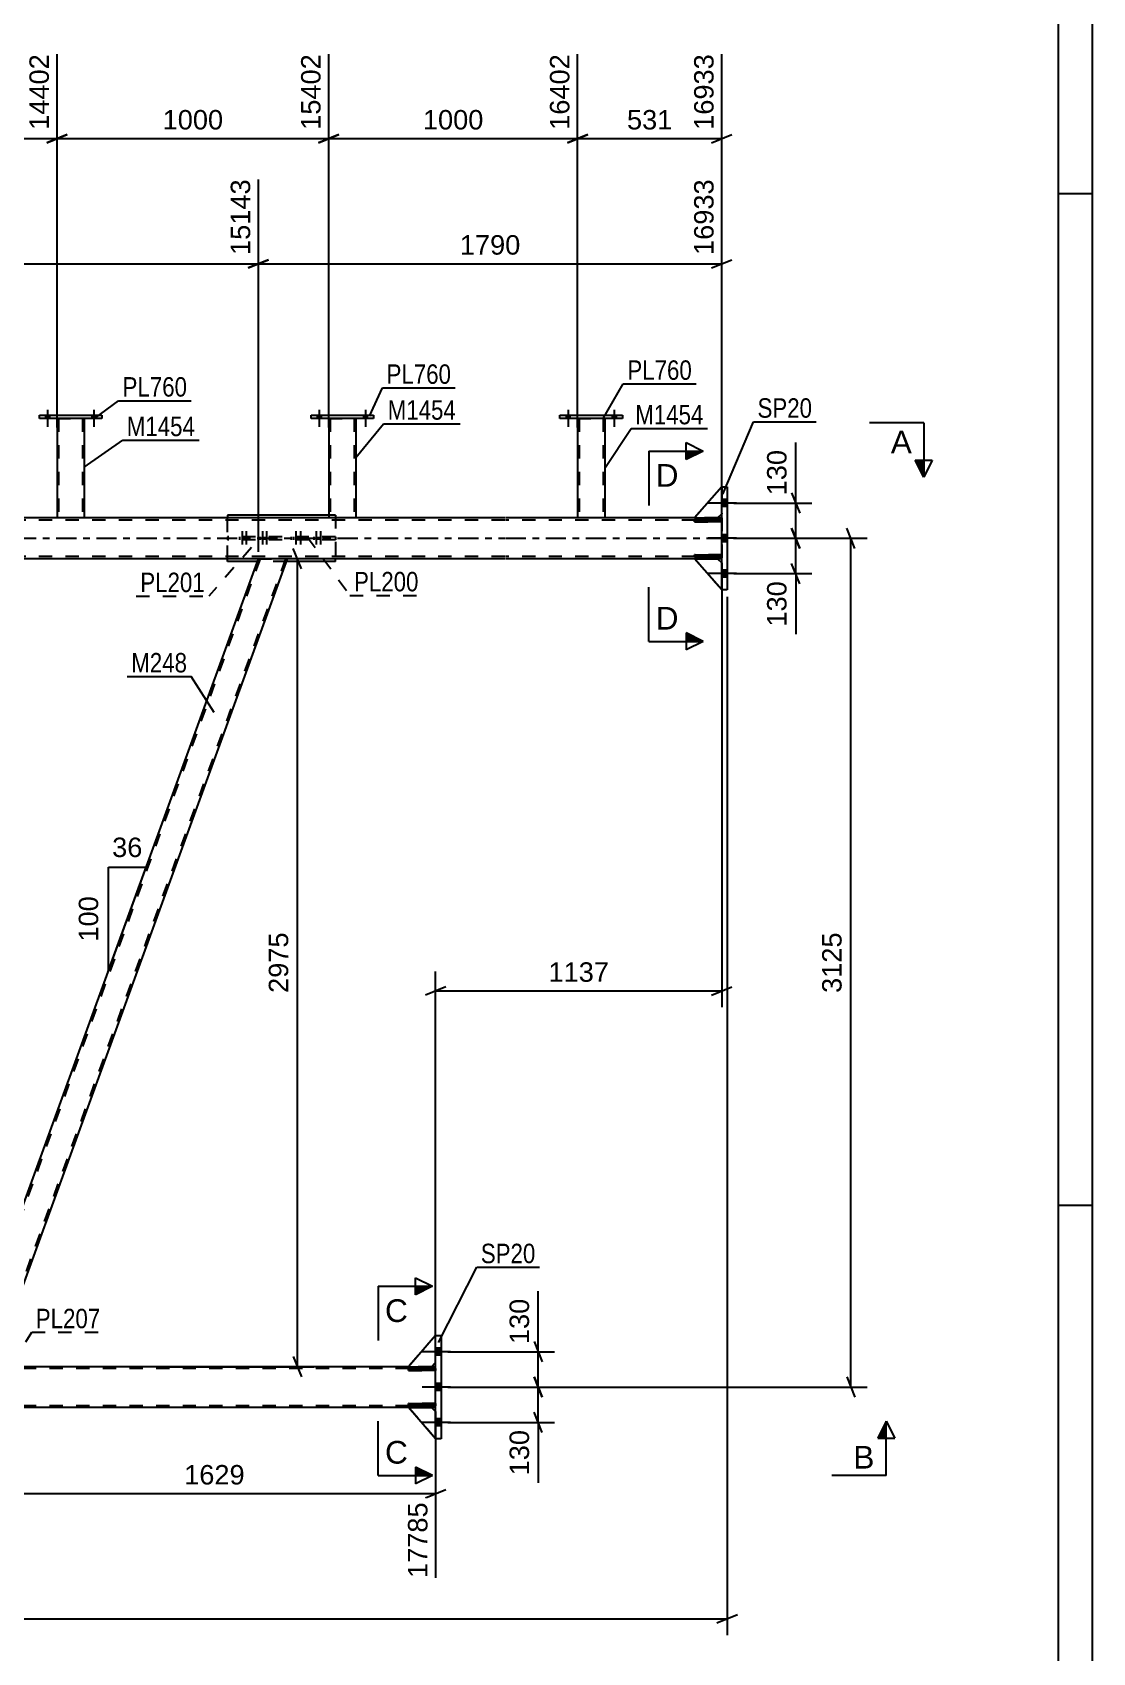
# Model space of a CAD drawing. Header units: millimetres. Extents: x -132 to 709, y -396 to 198.
# Drawn here: x 553.1 to 709.2, y -164.1 to 74.5 of the extents above; entities that cross this region are included whole.
import ezdxf

# ---------------------------------------------------------------- set-up
doc = ezdxf.new("R2010")
doc.units = ezdxf.units.MM
doc.linetypes.add('DXK_LINE_DOT2', pattern=[3.9198, 1.9599, -1.9599])
doc.linetypes.add('DXK_LINE_DOT3', pattern=[5.9187, 2.979, -0.9799, 0.9799, -0.9799])
doc.styles.add('Arial', font='arial.ttf', dxfattribs={"height": 0.2})
doc.styles.add('Arial Narrow', font='ARIALN.TTF', dxfattribs={"height": 0.2})

# ---------------------------------------------------------------- blocks, each defined once
blk = doc.blocks.new('Unknown-203774460-1113')
at = {"color": 5, "linetype": 'Continuous'}
for p, q in [((709.17, -396.26), (709.17, 197.74)), ((704.17, -391.26), (704.17, 192.74)), ((709.17, 50.74), (704.17, 50.74)), ((709.17, -98.26), (704.17, -98.26))]:
    blk.add_line(p, q, dxfattribs=at)
blk = doc.blocks.new('Part-203774460-4685 - 4555')
at = {"color": 7, "linetype": 'DXK_LINE_DOT2'}
for p, q in [((612.43, -122.24), (-67.33, -122.24)), ((612.43, -122), (-53.98, -122)), ((611.83, -122), (608.43, -122)), ((612.43, -128), (612.43, -122)), ((612.43, -127.76), (-67.33, -127.76)), ((611.83, -128), (608.43, -128))]:
    blk.add_line(p, q, dxfattribs=at)
at = {"color": 2, "linetype": 'Continuous'}
for p, q in [((608.43, -122), (-47.6, -122)), ((612.43, -122), (611.83, -122)), ((608.43, -128), (-67.33, -128)), ((612.43, -128), (611.83, -128))]:
    blk.add_line(p, q, dxfattribs=at)
blk = doc.blocks.new('Bolt-203774460-5081 - 4555')
at = {"linetype": 'Continuous'}
for points in [[(631.65, 17.64), (632.21, 17.64), (632.21, 18.12), (631.65, 18.12)], [(631.65, 17.64), (632.21, 17.64), (632.21, 18.12), (631.65, 18.12)], [(638.45, 17.64), (639.01, 17.64), (639.01, 18.12), (638.45, 18.12)], [(638.45, 17.64), (639.01, 17.64), (639.01, 18.12), (638.45, 18.12)]]:
    blk.add_hatch(color=1, dxfattribs=at).paths.add_polyline_path(points)
at = {"color": 1, "linetype": 'Continuous'}
for p, q in [((631.65, 18.12), (631.65, 17.64)), ((631.65, 18.12), (631.65, 17.64)), ((631.93, 18.92), (631.93, 16.4)), ((631.93, 18.92), (631.93, 16.4)), ((632.21, 18.12), (632.21, 17.64)), ((632.21, 18.12), (632.21, 17.64)), ((638.45, 18.12), (638.45, 17.64)), ((638.45, 18.12), (638.45, 17.64)), ((638.73, 18.92), (638.73, 16.4)), ((638.73, 18.92), (638.73, 16.4)), ((639.01, 18.12), (639.01, 17.64)), ((639.01, 18.12), (639.01, 17.64))]:
    blk.add_line(p, q, dxfattribs=at)
blk = doc.blocks.new('Part-203774460-4690 - 4555')
at = {"color": 7, "linetype": 'DXK_LINE_DOT2'}
for p, q in [((622.63, 2.68), (-19.38, 2.68)), ((654.56, 2.68), (622.73, 2.68)), ((653.96, 3), (650.56, 3)), ((654.56, 3), (654.56, -3)), ((622.63, -2.68), (-19.38, -2.68)), ((622.63, -3), (-10.67, -3)), ((654.56, -2.68), (622.73, -2.68)), ((653.96, -3), (622.73, -3))]:
    blk.add_line(p, q, dxfattribs=at)
at = {"color": 2, "linetype": 'Continuous'}
for p, q in [((622.63, 3), (-15.38, 3)), ((650.56, 3), (622.73, 3)), ((654.56, 3), (653.96, 3)), ((622.63, -3), (-4.28, -3)), ((650.56, -3), (622.73, -3)), ((654.56, -3), (653.96, -3))]:
    blk.add_line(p, q, dxfattribs=at)
at = {"color": 7, "linetype": 'DXK_LINE_DOT3'}
for p, q in [((-29.38, 0), (622.63, 0)), ((622.73, 0), (664.56, 0))]:
    blk.add_line(p, q, dxfattribs=at)
blk = doc.blocks.new('Part-203774460-4711 - 4555')
at = {"color": 7, "linetype": 'DXK_LINE_DOT2'}
for p, q in [((654.56, 2.76), (650.56, 2.76)), ((650.56, 2.76), (650.56, 2.44)), ((650.56, 2.44), (654.56, 2.44)), ((653.96, 2.44), (653.96, 2.76)), ((654.56, 2.44), (654.56, 2.76))]:
    blk.add_line(p, q, dxfattribs=at)
blk = doc.blocks.new('Bolt-203774460-4669 - 4555')
at = {"linetype": 'Continuous'}
for points in [[(655.36, 4.68), (655.36, 5.72), (654.56, 5.72), (654.56, 4.68)], [(655.36, 4.68), (655.36, 5.72), (654.56, 5.72), (654.56, 4.68)], [(655.36, 4.68), (655.36, 5.72), (654.56, 5.72), (654.56, 4.68)], [(655.36, -0.52), (655.36, 0.52), (654.56, 0.52), (654.56, -0.52)], [(655.36, -0.52), (655.36, 0.52), (654.56, 0.52), (654.56, -0.52)], [(655.36, -5.72), (655.36, -4.68), (654.56, -4.68), (654.56, -5.72)], [(655.36, -5.72), (655.36, -4.68), (654.56, -4.68), (654.56, -5.72)], [(655.36, -5.72), (655.36, -4.68), (654.56, -4.68), (654.56, -5.72)]]:
    blk.add_hatch(color=1, dxfattribs=at).paths.add_polyline_path(points)
at = {"color": 1, "linetype": 'Continuous'}
for p, q in [((656.76, 5.2), (652.56, 5.2)), ((656.76, 5.2), (652.56, 5.2)), ((656.76, 5.2), (652.56, 5.2)), ((655.36, 5.72), (654.56, 5.72)), ((655.36, 5.72), (654.56, 5.72)), ((655.36, 5.72), (654.56, 5.72)), ((655.36, 4.68), (654.56, 4.68)), ((655.36, 4.68), (654.56, 4.68)), ((655.36, 4.68), (654.56, 4.68)), ((656.76, 0), (652.56, 0)), ((656.76, 0), (652.56, 0)), ((655.36, 0.52), (654.56, 0.52)), ((655.36, 0.52), (654.56, 0.52)), ((655.36, -0.52), (654.56, -0.52)), ((655.36, -0.52), (654.56, -0.52)), ((655.36, -4.68), (654.56, -4.68)), ((655.36, -4.68), (654.56, -4.68)), ((655.36, -4.68), (654.56, -4.68)), ((656.76, -5.2), (652.56, -5.2)), ((656.76, -5.2), (652.56, -5.2)), ((656.76, -5.2), (652.56, -5.2)), ((655.36, -5.72), (654.56, -5.72)), ((655.36, -5.72), (654.56, -5.72)), ((655.36, -5.72), (654.56, -5.72))]:
    blk.add_line(p, q, dxfattribs=at)
blk = doc.blocks.new('Part-203774460-4593 - 4555')
at = {"color": 2, "linetype": 'Continuous'}
for p, q in [((581.77, 3.4), (581.77, 3)), ((596.69, 3.4), (581.77, 3.4)), ((581.77, -3.4), (581.77, -3)), ((586.19, -3.4), (581.77, -3.4)), ((597.69, -3.4), (590.45, -3.4)), ((597.69, -3.4), (597.69, -3))]:
    blk.add_line(p, q, dxfattribs=at)
at = {"color": 7, "linetype": 'DXK_LINE_DOT2'}
for p, q in [((581.77, -3), (581.77, 3)), ((597.69, 3.4), (596.69, 3.4)), ((597.69, 3.4), (597.69, -3)), ((590.45, -3.4), (586.19, -3.4))]:
    blk.add_line(p, q, dxfattribs=at)
blk = doc.blocks.new('Part-203774460-4715 - 4555')
at = {"color": 2, "linetype": 'Continuous'}
for p, q in [((650.56, -3), (653.96, -3)), ((654.56, -7.6), (650.56, -3)), ((653.96, -3), (654.56, -3.6))]:
    blk.add_line(p, q, dxfattribs=at)
at = {"color": 7, "linetype": 'DXK_LINE_DOT2'}
blk.add_line((654.56, -7.6), (654.56, -3.6), dxfattribs=at)
blk = doc.blocks.new('Bolt-203774460-4698 - 4555')
at = {"linetype": 'Continuous'}
for points in [[(613.23, -120.32), (613.23, -119.28), (612.43, -119.28), (612.43, -120.32)], [(613.23, -120.32), (613.23, -119.28), (612.43, -119.28), (612.43, -120.32)], [(613.23, -120.32), (613.23, -119.28), (612.43, -119.28), (612.43, -120.32)], [(613.23, -125.52), (613.23, -124.48), (612.43, -124.48), (612.43, -125.52)], [(613.23, -125.52), (613.23, -124.48), (612.43, -124.48), (612.43, -125.52)], [(613.23, -130.72), (613.23, -129.68), (612.43, -129.68), (612.43, -130.72)], [(613.23, -130.72), (613.23, -129.68), (612.43, -129.68), (612.43, -130.72)], [(613.23, -130.72), (613.23, -129.68), (612.43, -129.68), (612.43, -130.72)]]:
    blk.add_hatch(color=1, dxfattribs=at).paths.add_polyline_path(points)
at = {"color": 1, "linetype": 'Continuous'}
for p, q in [((613.23, -119.28), (612.43, -119.28)), ((613.23, -119.28), (612.43, -119.28)), ((613.23, -119.28), (612.43, -119.28)), ((614.63, -119.8), (610.43, -119.8)), ((614.63, -119.8), (610.43, -119.8)), ((614.63, -119.8), (610.43, -119.8)), ((613.23, -120.32), (612.43, -120.32)), ((613.23, -120.32), (612.43, -120.32)), ((613.23, -120.32), (612.43, -120.32)), ((614.63, -125), (610.43, -125)), ((614.63, -125), (610.43, -125)), ((613.23, -124.48), (612.43, -124.48)), ((613.23, -124.48), (612.43, -124.48)), ((613.23, -125.52), (612.43, -125.52)), ((613.23, -125.52), (612.43, -125.52)), ((614.63, -130.2), (610.43, -130.2)), ((614.63, -130.2), (610.43, -130.2)), ((614.63, -130.2), (610.43, -130.2)), ((613.23, -129.68), (612.43, -129.68)), ((613.23, -129.68), (612.43, -129.68)), ((613.23, -129.68), (612.43, -129.68)), ((613.23, -130.72), (612.43, -130.72)), ((613.23, -130.72), (612.43, -130.72)), ((613.23, -130.72), (612.43, -130.72))]:
    blk.add_line(p, q, dxfattribs=at)
blk = doc.blocks.new('Part-203774460-4712 - 4555')
at = {"color": 7, "linetype": 'DXK_LINE_DOT2'}
for p, q in [((654.56, -2.44), (650.56, -2.44)), ((650.56, -2.44), (650.56, -2.76)), ((650.56, -2.76), (654.56, -2.76)), ((653.96, -2.76), (653.96, -2.44)), ((654.56, -2.76), (654.56, -2.44))]:
    blk.add_line(p, q, dxfattribs=at)
blk = doc.blocks.new('Part-203774460-4709 - 4555')
at = {"color": 2, "linetype": 'Continuous'}
for p, q in [((650.56, 2.76), (654.56, 2.76)), ((650.56, 2.44), (650.56, 2.76)), ((654.56, 2.44), (650.56, 2.44)), ((654.56, 2.76), (654.56, 2.44))]:
    blk.add_line(p, q, dxfattribs=at)
at = {"color": 7, "linetype": 'DXK_LINE_DOT2'}
blk.add_line((653.96, 2.44), (653.96, 2.76), dxfattribs=at)
blk = doc.blocks.new('Part-203774460-4710 - 4555')
at = {"color": 2, "linetype": 'Continuous'}
for p, q in [((650.56, -2.44), (654.56, -2.44)), ((650.56, -2.76), (650.56, -2.44)), ((654.56, -2.76), (650.56, -2.76)), ((654.56, -2.44), (654.56, -2.76))]:
    blk.add_line(p, q, dxfattribs=at)
at = {"color": 7, "linetype": 'DXK_LINE_DOT2'}
blk.add_line((653.96, -2.76), (653.96, -2.44), dxfattribs=at)
blk = doc.blocks.new('Part-203774460-4713 - 4555')
at = {"color": 2, "linetype": 'Continuous'}
for p, q in [((654.56, 7.6), (650.56, 3)), ((650.56, 3), (653.96, 3)), ((653.96, 3), (654.56, 3.6))]:
    blk.add_line(p, q, dxfattribs=at)
at = {"color": 7, "linetype": 'DXK_LINE_DOT2'}
blk.add_line((654.56, 7.6), (654.56, 3.6), dxfattribs=at)
blk = doc.blocks.new('Part-203774460-4714 - 4555')
at = {"color": 7, "linetype": 'DXK_LINE_DOT2'}
for p, q in [((654.56, 7.6), (650.56, 3)), ((654.56, 3.6), (654.56, 7.6)), ((650.56, 3), (653.96, 3)), ((653.96, 3), (654.56, 3.6))]:
    blk.add_line(p, q, dxfattribs=at)
blk = doc.blocks.new('Part-203774460-4716 - 4555')
at = {"color": 7, "linetype": 'DXK_LINE_DOT2'}
for p, q in [((650.56, -3), (653.96, -3)), ((654.56, -7.6), (650.56, -3)), ((653.96, -3), (654.56, -3.6)), ((654.56, -3.6), (654.56, -7.6))]:
    blk.add_line(p, q, dxfattribs=at)
blk = doc.blocks.new('Part-203774460-5117 - 4555')
at = {"color": 2, "linetype": 'Continuous'}
for p, q in [((556.69, 17.64), (556.69, 3)), ((560.69, 17.64), (560.69, 3))]:
    blk.add_line(p, q, dxfattribs=at)
at = {"color": 7, "linetype": 'DXK_LINE_DOT2'}
for p, q in [((556.69, 17.64), (560.69, 17.64)), ((556.93, 17.64), (556.93, 3)), ((560.45, 17.64), (560.45, 3)), ((560.69, 3), (556.69, 3))]:
    blk.add_line(p, q, dxfattribs=at)
blk = doc.blocks.new('Part-203774460-4792 - 4555')
at = {"color": 7, "linetype": 'DXK_LINE_DOT2'}
for p, q in [((597.69, 0.24), (581.77, 0.24)), ((581.77, 0.24), (581.77, -0.24)), ((588.18, 0.24), (588.18, -0.24)), ((591.23, -0.24), (591.23, 0.24)), ((597.69, 0.24), (597.69, -0.24)), ((597.69, -0.24), (581.77, -0.24))]:
    blk.add_line(p, q, dxfattribs=at)
blk = doc.blocks.new('Part-203774460-4862 - 4555')
at = {"color": 2, "linetype": 'Continuous'}
for p, q in [((612.43, -132.6), (612.43, -117.4)), ((612.43, -117.4), (613.23, -117.4)), ((613.23, -117.4), (613.23, -132.6)), ((613.23, -132.6), (612.43, -132.6))]:
    blk.add_line(p, q, dxfattribs=at)
blk = doc.blocks.new('Part-203774460-4863 - 4555')
at = {"color": 7, "linetype": 'DXK_LINE_DOT2'}
for p, q in [((608.43, -128), (611.83, -128)), ((612.43, -132.6), (608.43, -128)), ((611.83, -128), (612.43, -128.6)), ((612.43, -128.6), (612.43, -132.6))]:
    blk.add_line(p, q, dxfattribs=at)
blk = doc.blocks.new('Part-203774460-4865 - 4555')
at = {"color": 7, "linetype": 'DXK_LINE_DOT2'}
for p, q in [((612.43, -117.4), (608.43, -122)), ((612.43, -121.4), (612.43, -117.4)), ((611.83, -122), (612.43, -121.4)), ((608.43, -122), (611.83, -122))]:
    blk.add_line(p, q, dxfattribs=at)
blk = doc.blocks.new('Part-203774460-4866 - 4555')
at = {"color": 2, "linetype": 'Continuous'}
for p, q in [((608.43, -127.44), (612.43, -127.44)), ((608.43, -127.76), (608.43, -127.44)), ((612.43, -127.76), (608.43, -127.76)), ((612.43, -127.44), (612.43, -127.76))]:
    blk.add_line(p, q, dxfattribs=at)
at = {"color": 7, "linetype": 'DXK_LINE_DOT2'}
blk.add_line((611.83, -127.76), (611.83, -127.44), dxfattribs=at)
blk = doc.blocks.new('Part-203774460-4867 - 4555')
at = {"color": 2, "linetype": 'Continuous'}
for p, q in [((608.43, -122.24), (612.43, -122.24)), ((608.43, -122.56), (608.43, -122.24)), ((612.43, -122.56), (608.43, -122.56)), ((612.43, -122.24), (612.43, -122.56))]:
    blk.add_line(p, q, dxfattribs=at)
at = {"color": 7, "linetype": 'DXK_LINE_DOT2'}
blk.add_line((611.83, -122.56), (611.83, -122.24), dxfattribs=at)
blk = doc.blocks.new('Part-203774460-4875 - 4555')
at = {"color": 2, "linetype": 'Continuous'}
for p, q in [((608.43, -128), (611.83, -128)), ((612.43, -132.6), (608.43, -128)), ((611.83, -128), (612.43, -128.6))]:
    blk.add_line(p, q, dxfattribs=at)
at = {"color": 7, "linetype": 'DXK_LINE_DOT2'}
blk.add_line((612.43, -132.6), (612.43, -128.6), dxfattribs=at)
blk = doc.blocks.new('Part-203774460-4877 - 4555')
at = {"color": 2, "linetype": 'Continuous'}
for p, q in [((612.43, -117.4), (608.43, -122)), ((611.83, -122), (612.43, -121.4)), ((608.43, -122), (611.83, -122))]:
    blk.add_line(p, q, dxfattribs=at)
at = {"color": 7, "linetype": 'DXK_LINE_DOT2'}
blk.add_line((612.43, -121.4), (612.43, -117.4), dxfattribs=at)
blk = doc.blocks.new('Part-203774460-4878 - 4555')
at = {"color": 7, "linetype": 'DXK_LINE_DOT2'}
for p, q in [((612.43, -127.44), (608.43, -127.44)), ((608.43, -127.44), (608.43, -127.76)), ((608.43, -127.76), (612.43, -127.76)), ((611.83, -127.76), (611.83, -127.44)), ((612.43, -127.76), (612.43, -127.44))]:
    blk.add_line(p, q, dxfattribs=at)
blk = doc.blocks.new('Part-203774460-4879 - 4555')
at = {"color": 7, "linetype": 'DXK_LINE_DOT2'}
for p, q in [((612.43, -122.24), (608.43, -122.24)), ((608.43, -122.24), (608.43, -122.56)), ((608.43, -122.56), (612.43, -122.56)), ((611.83, -122.56), (611.83, -122.24)), ((612.43, -122.56), (612.43, -122.24))]:
    blk.add_line(p, q, dxfattribs=at)
blk = doc.blocks.new('Part-203774460-4980 - 4555')
at = {"color": 7, "linetype": 'DXK_LINE_DOT2'}
for p, q in [((586.59, -3), (543.28, -122)), ((590.34, -3), (547.02, -122)), ((586.33, -3), (590.59, -3)), ((544.19, -118.79), (543.02, -122)), ((547.28, -122), (543.02, -122))]:
    blk.add_line(p, q, dxfattribs=at)
at = {"color": 2, "linetype": 'Continuous'}
for p, q in [((544.19, -118.79), (586.33, -3)), ((590.59, -3), (547.28, -122))]:
    blk.add_line(p, q, dxfattribs=at)
blk = doc.blocks.new('Part-203774460-4995 - 4555')
at = {"color": 2, "linetype": 'Continuous'}
for p, q in [((654.56, -7.6), (654.56, 7.6)), ((654.56, 7.6), (655.36, 7.6)), ((655.36, 7.6), (655.36, -7.6)), ((655.36, -7.6), (654.56, -7.6))]:
    blk.add_line(p, q, dxfattribs=at)
blk = doc.blocks.new('Part-203774460-5137 - 4555')
at = {"color": 2, "linetype": 'Continuous'}
for p, q in [((633.33, 17.64), (633.33, 3)), ((637.33, 17.64), (637.33, 3))]:
    blk.add_line(p, q, dxfattribs=at)
at = {"color": 7, "linetype": 'DXK_LINE_DOT2'}
for p, q in [((633.33, 17.64), (637.33, 17.64)), ((633.57, 17.64), (633.57, 3)), ((637.09, 17.64), (637.09, 3)), ((637.33, 3), (633.33, 3))]:
    blk.add_line(p, q, dxfattribs=at)
blk = doc.blocks.new('Bolt-203774460-5073 - 4555')
at = {"color": 1, "linetype": 'DXK_LINE_DOT2'}
for p, q in [((591.51, 0.24), (591.51, -0.24)), ((591.87, 1.05), (591.87, -2.15)), ((592.16, 0.24), (592.16, -0.24)), ((592.23, 0.24), (592.23, -0.24)), ((592.52, 1.05), (592.52, -2.15)), ((592.88, 0.24), (592.88, -0.24)), ((594.49, 0.24), (594.49, -0.24)), ((594.85, 1.05), (594.85, -2.15)), ((595.14, 0.24), (595.14, -0.24)), ((595.21, 0.24), (595.21, -0.24)), ((595.5, 1.05), (595.5, -2.15)), ((595.86, 0.24), (595.86, -0.24))]:
    blk.add_line(p, q, dxfattribs=at)
blk = doc.blocks.new('Bolt-203774460-5082 - 4555')
at = {"color": 1, "linetype": 'DXK_LINE_DOT2'}
for p, q in [((583.57, 0.24), (583.57, -0.24)), ((583.93, 1.04), (583.93, -1.96)), ((584.18, 0.24), (584.18, -0.24)), ((584.29, 0.24), (584.29, -0.24)), ((584.54, 1.04), (584.54, -1.96)), ((584.9, 0.24), (584.9, -0.24)), ((586.59, 0.24), (586.59, -0.24)), ((586.95, 1.04), (586.95, -1.96)), ((587.19, 0.24), (587.19, -0.24)), ((587.31, 0.24), (587.31, -0.24)), ((587.55, 1.04), (587.55, -1.96)), ((587.91, 0.24), (587.91, -0.24))]:
    blk.add_line(p, q, dxfattribs=at)
blk = doc.blocks.new('Bolt-203774460-5083 - 4555')
at = {"linetype": 'Continuous'}
for points in [[(595.01, 17.64), (595.57, 17.64), (595.57, 18.12), (595.01, 18.12)], [(595.01, 17.64), (595.57, 17.64), (595.57, 18.12), (595.01, 18.12)], [(601.81, 17.64), (602.37, 17.64), (602.37, 18.12), (601.81, 18.12)], [(601.81, 17.64), (602.37, 17.64), (602.37, 18.12), (601.81, 18.12)]]:
    blk.add_hatch(color=1, dxfattribs=at).paths.add_polyline_path(points)
at = {"color": 1, "linetype": 'Continuous'}
for p, q in [((595.01, 18.12), (595.01, 17.64)), ((595.01, 18.12), (595.01, 17.64)), ((595.29, 18.92), (595.29, 16.4)), ((595.29, 18.92), (595.29, 16.4)), ((595.57, 18.12), (595.57, 17.64)), ((595.57, 18.12), (595.57, 17.64)), ((601.81, 18.12), (601.81, 17.64)), ((601.81, 18.12), (601.81, 17.64)), ((602.09, 18.92), (602.09, 16.4)), ((602.09, 18.92), (602.09, 16.4)), ((602.37, 18.12), (602.37, 17.64)), ((602.37, 18.12), (602.37, 17.64))]:
    blk.add_line(p, q, dxfattribs=at)
blk = doc.blocks.new('Bolt-203774460-5085 - 4555')
at = {"linetype": 'Continuous'}
for points in [[(555.01, 17.64), (555.57, 17.64), (555.57, 18.12), (555.01, 18.12)], [(555.01, 17.64), (555.57, 17.64), (555.57, 18.12), (555.01, 18.12)], [(561.81, 17.64), (562.37, 17.64), (562.37, 18.12), (561.81, 18.12)], [(561.81, 17.64), (562.37, 17.64), (562.37, 18.12), (561.81, 18.12)]]:
    blk.add_hatch(color=1, dxfattribs=at).paths.add_polyline_path(points)
at = {"color": 1, "linetype": 'Continuous'}
for p, q in [((555.01, 18.12), (555.01, 17.64)), ((555.01, 18.12), (555.01, 17.64)), ((555.29, 18.92), (555.29, 16.4)), ((555.29, 18.92), (555.29, 16.4)), ((555.57, 18.12), (555.57, 17.64)), ((555.57, 18.12), (555.57, 17.64)), ((561.81, 18.12), (561.81, 17.64)), ((561.81, 18.12), (561.81, 17.64)), ((562.09, 18.92), (562.09, 16.4)), ((562.09, 18.92), (562.09, 16.4)), ((562.37, 18.12), (562.37, 17.64)), ((562.37, 18.12), (562.37, 17.64))]:
    blk.add_line(p, q, dxfattribs=at)
blk = doc.blocks.new('Part-203774460-5122 - 4555')
at = {"color": 2, "linetype": 'Continuous'}
for p, q in [((554.09, 17.64), (554.09, 18.12)), ((554.09, 18.12), (563.29, 18.12)), ((563.29, 17.64), (554.09, 17.64)), ((563.29, 18.12), (563.29, 17.64))]:
    blk.add_line(p, q, dxfattribs=at)
blk = doc.blocks.new('Part-203774460-5127 - 4555')
at = {"color": 2, "linetype": 'Continuous'}
for p, q in [((596.69, 17.64), (596.69, 3)), ((600.69, 17.64), (600.69, 3))]:
    blk.add_line(p, q, dxfattribs=at)
at = {"color": 7, "linetype": 'DXK_LINE_DOT2'}
for p, q in [((596.69, 17.64), (600.69, 17.64)), ((596.93, 17.64), (596.93, 3)), ((600.45, 17.64), (600.45, 3)), ((600.69, 3), (596.69, 3))]:
    blk.add_line(p, q, dxfattribs=at)
blk = doc.blocks.new('Part-203774460-5132 - 4555')
at = {"color": 2, "linetype": 'Continuous'}
for p, q in [((594.09, 17.64), (594.09, 18.12)), ((594.09, 18.12), (603.29, 18.12)), ((603.29, 17.64), (594.09, 17.64)), ((603.29, 18.12), (603.29, 17.64))]:
    blk.add_line(p, q, dxfattribs=at)
blk = doc.blocks.new('Part-203774460-5142 - 4555')
at = {"color": 2, "linetype": 'Continuous'}
for p, q in [((630.73, 17.64), (630.73, 18.12)), ((630.73, 18.12), (639.93, 18.12)), ((639.93, 17.64), (630.73, 17.64)), ((639.93, 18.12), (639.93, 17.64))]:
    blk.add_line(p, q, dxfattribs=at)
blk = doc.blocks.new('StraightDimension-203774460-5236 - 4555')
at = {"color": 7, "linetype": 'Continuous'}
for p, q in [((655.36, -8.6), (655.36, -161.51)), ((-80.23, -159.11), (655.36, -159.11)), ((653.86, -159.71), (656.86, -158.51))]:
    blk.add_line(p, q, dxfattribs=at)
blk = doc.blocks.new('StraightDimension-203774460-5646 - 4555')
at = {"color": 7, "linetype": 'Continuous'}
for p, q in [((586.33, -2), (586.33, 52.85)), ((654.56, 4), (654.56, 52.85)), ((587.83, 41.03), (584.83, 39.83)), ((653.06, 39.83), (656.06, 41.03)), ((586.33, 40.43), (654.56, 40.43))]:
    blk.add_line(p, q, dxfattribs=at)
at = {"color": 0, "linetype": 'Continuous'}
blk.add_wipeout([(653.96, 53.45), (649.76, 53.45), (649.76, 41.13), (653.96, 41.13)], dxfattribs=at)
at = {"color": 0}
blk.add_wipeout([(625.49, 41.18), (625.49, 45.38), (615.4, 45.38), (615.4, 41.18)], dxfattribs=at)
at = {"color": 3, "linetype": 'Continuous', "style": 'Arial'}
blk.add_text('16933', height=2.865, rotation=90.0002, dxfattribs=at).set_placement((653.36, 41.73))
at = {"color": 3, "style": 'Arial'}
blk.add_text('1790', height=2.865, dxfattribs=at).set_placement((616, 41.78))
blk = doc.blocks.new('StraightDimension-203774460-5622 - 4555')
at = {"color": 7, "linetype": 'Continuous'}
for p, q in [((507.47, -2), (507.47, 57.35)), ((586.33, -2), (586.33, 52.85)), ((508.97, 41.03), (505.97, 39.83)), ((584.83, 39.83), (587.83, 41.03)), ((507.47, 40.43), (586.33, 40.43))]:
    blk.add_line(p, q, dxfattribs=at)
at = {"color": 0, "linetype": 'Continuous'}
blk.add_wipeout([(585.73, 53.45), (581.53, 53.45), (581.53, 41.13), (585.73, 41.13)], dxfattribs=at)
at = {"color": 0}
blk.add_wipeout([(551.95, 41.18), (551.95, 45.38), (541.86, 45.38), (541.86, 41.18)], dxfattribs=at)
at = {"color": 3, "linetype": 'Continuous', "style": 'Arial'}
blk.add_text('15143', height=2.865, rotation=90.0002, dxfattribs=at).set_placement((585.13, 41.73))
at = {"color": 3, "style": 'Arial'}
blk.add_text('1972', height=2.865, dxfattribs=at).set_placement((542.46, 41.78))
blk = doc.blocks.new('StraightDimension-203774460-5778 - 4555')
at = {"color": 7, "linetype": 'Continuous'}
for p, q in [((592.68, -4.5), (591.48, -1.5)), ((602.69, -3), (589.23, -3)), ((592.08, -122), (592.08, -3)), ((591.48, -120.5), (592.68, -123.5)), ((572.69, -122), (594.48, -122))]:
    blk.add_line(p, q, dxfattribs=at)
at = {"color": 0}
blk.add_wipeout([(591.33, -57.45), (587.13, -57.45), (587.13, -67.55), (591.33, -67.55)], dxfattribs=at)
at = {"color": 3, "style": 'Arial'}
blk.add_text('2975', height=2.865, rotation=90.0002, dxfattribs=at).set_placement((590.73, -66.95))
blk = doc.blocks.new('StraightDimension-203774460-6001 - 4555')
at = {"color": 7, "linetype": 'Continuous'}
for p, q in [((556.69, 16.33), (556.69, 71.28)), ((596.69, 16.33), (596.69, 71.28)), ((558.19, 59.46), (555.19, 58.26)), ((556.69, 58.86), (596.69, 58.86)), ((595.19, 58.26), (598.19, 59.46))]:
    blk.add_line(p, q, dxfattribs=at)
at = {"color": 0, "linetype": 'Continuous'}
blk.add_wipeout([(596.09, 71.88), (591.89, 71.88), (591.89, 59.56), (596.09, 59.56)], dxfattribs=at)
at = {"color": 0}
blk.add_wipeout([(581.74, 59.61), (581.74, 63.81), (571.64, 63.81), (571.64, 59.61)], dxfattribs=at)
at = {"color": 3, "linetype": 'Continuous', "style": 'Arial'}
blk.add_text('15402', height=2.865, rotation=90.0002, dxfattribs=at).set_placement((595.49, 60.16))
at = {"color": 3, "style": 'Arial'}
blk.add_text('1000', height=2.865, dxfattribs=at).set_placement((572.24, 60.21))
blk = doc.blocks.new('StraightDimension-203774460-6011 - 4555')
at = {"color": 7, "linetype": 'Continuous'}
for p, q in [((516.69, 15.44), (516.69, 71.28)), ((556.69, 16.33), (556.69, 71.28)), ((518.19, 59.46), (515.19, 58.26)), ((516.69, 58.86), (556.69, 58.86)), ((555.19, 58.26), (558.19, 59.46))]:
    blk.add_line(p, q, dxfattribs=at)
at = {"color": 0, "linetype": 'Continuous'}
blk.add_wipeout([(556.09, 71.88), (551.89, 71.88), (551.89, 59.56), (556.09, 59.56)], dxfattribs=at)
at = {"color": 0}
blk.add_wipeout([(541.74, 59.61), (541.74, 63.81), (531.64, 63.81), (531.64, 59.61)], dxfattribs=at)
at = {"color": 3, "linetype": 'Continuous', "style": 'Arial'}
blk.add_text('14402', height=2.865, rotation=90.0002, dxfattribs=at).set_placement((555.49, 60.16))
at = {"color": 3, "style": 'Arial'}
blk.add_text('1000', height=2.865, dxfattribs=at).set_placement((532.24, 60.21))
blk = doc.blocks.new('StraightDimension-203774460-6458 - 4555')
at = {"color": 7, "linetype": 'Continuous'}
for p, q in [((654.56, -4), (654.56, -69.06)), ((612.43, -121), (612.43, -63.81)), ((613.93, -66.06), (610.93, -67.26)), ((612.43, -66.66), (654.56, -66.66)), ((653.06, -67.26), (656.06, -66.06))]:
    blk.add_line(p, q, dxfattribs=at)
at = {"color": 0}
blk.add_wipeout([(638.54, -65.91), (638.54, -61.71), (628.45, -61.71), (628.45, -65.91)], dxfattribs=at)
at = {"color": 3, "style": 'Arial'}
blk.add_text('1137', height=2.865, dxfattribs=at).set_placement((629.05, -65.31))
blk = doc.blocks.new('StraightDimension-203774460-5848 - 4555')
at = {"color": 7, "linetype": 'Continuous'}
for p, q in [((656.36, 0), (667.85, 0)), ((664.85, 1.5), (666.05, -1.5)), ((665.45, -5.2), (665.45, 0)), ((666.05, -6.7), (664.85, -3.7)), ((656.36, -5.2), (667.85, -5.2))]:
    blk.add_line(p, q, dxfattribs=at)
at = {"color": 0}
blk.add_wipeout([(664.7, -5.73), (660.5, -5.73), (660.5, -13.6), (664.7, -13.6)], dxfattribs=at)
at = {"color": 7, "linetype": 'Continuous'}
blk.add_line((665.45, -5.2), (665.45, -14.12), dxfattribs=at)
blk.add_line((665.45, -5.2), (665.45, -14.12), dxfattribs=at)
at = {"color": 3, "style": 'Arial'}
blk.add_text('130', height=2.865, rotation=90.0002, dxfattribs=at).set_placement((664.1, -13))
blk = doc.blocks.new('StraightDimension-203774460-5856 - 4555')
at = {"color": 7, "linetype": 'Continuous'}
for p, q in [((656.36, 5.2), (667.85, 5.2)), ((664.85, 6.7), (666.05, 3.7)), ((665.45, 0), (665.45, 5.2)), ((656.36, 0), (667.85, 0)), ((666.05, -1.5), (664.85, 1.5))]:
    blk.add_line(p, q, dxfattribs=at)
at = {"color": 0}
blk.add_wipeout([(664.7, 13.6), (660.5, 13.6), (660.5, 5.72), (664.7, 5.72)], dxfattribs=at)
at = {"color": 7, "linetype": 'Continuous'}
blk.add_line((665.45, 5.2), (665.45, 14.12), dxfattribs=at)
blk.add_line((665.45, 5.2), (665.45, 14.12), dxfattribs=at)
at = {"color": 3, "style": 'Arial'}
blk.add_text('130', height=2.865, rotation=90.0002, dxfattribs=at).set_placement((664.1, 6.33))
blk = doc.blocks.new('StraightDimension-203774460-5981 - 4555')
at = {"color": 7, "linetype": 'Continuous'}
for p, q in [((633.33, 16.33), (633.33, 71.28)), ((654.56, 4), (654.56, 71.28)), ((634.83, 59.46), (631.83, 58.26)), ((633.33, 58.86), (654.56, 58.86)), ((653.06, 58.26), (656.06, 59.46))]:
    blk.add_line(p, q, dxfattribs=at)
at = {"color": 0, "linetype": 'Continuous'}
blk.add_wipeout([(653.96, 71.88), (649.76, 71.88), (649.76, 59.56), (653.96, 59.56)], dxfattribs=at)
at = {"color": 0}
blk.add_wipeout([(647.88, 59.61), (647.88, 63.81), (640.01, 63.81), (640.01, 59.61)], dxfattribs=at)
at = {"color": 3, "linetype": 'Continuous', "style": 'Arial'}
blk.add_text('16933', height=2.865, rotation=90.0002, dxfattribs=at).set_placement((653.36, 60.16))
at = {"color": 3, "style": 'Arial'}
blk.add_text('531', height=2.865, dxfattribs=at).set_placement((640.61, 60.21))
blk = doc.blocks.new('StraightDimension-203774460-5991 - 4555')
at = {"color": 7, "linetype": 'Continuous'}
for p, q in [((596.69, 16.33), (596.69, 71.28)), ((633.33, 16.33), (633.33, 71.28)), ((598.19, 59.46), (595.19, 58.26)), ((596.69, 58.86), (633.33, 58.86)), ((631.83, 58.26), (634.83, 59.46))]:
    blk.add_line(p, q, dxfattribs=at)
at = {"color": 0, "linetype": 'Continuous'}
blk.add_wipeout([(632.73, 71.88), (628.53, 71.88), (628.53, 59.56), (632.73, 59.56)], dxfattribs=at)
at = {"color": 0}
blk.add_wipeout([(620.06, 59.61), (620.06, 63.81), (609.96, 63.81), (609.96, 59.61)], dxfattribs=at)
at = {"color": 3, "linetype": 'Continuous', "style": 'Arial'}
blk.add_text('16402', height=2.865, rotation=90.0002, dxfattribs=at).set_placement((632.13, 60.16))
at = {"color": 3, "style": 'Arial'}
blk.add_text('1000', height=2.865, dxfattribs=at).set_placement((610.56, 60.21))
blk = doc.blocks.new('StraightDimension-203774460-6412 - 4555')
at = {"color": 7, "linetype": 'Continuous'}
for p, q in [((547.28, -123), (547.28, -153.11)), ((612.43, -129), (612.43, -153.11)), ((548.78, -140.09), (545.78, -141.29)), ((547.28, -140.69), (612.43, -140.69)), ((610.93, -141.29), (613.93, -140.09))]:
    blk.add_line(p, q, dxfattribs=at)
at = {"color": 0}
blk.add_wipeout([(584.9, -139.94), (584.9, -135.74), (574.81, -135.74), (574.81, -139.94)], dxfattribs=at)
at = {"color": 0, "linetype": 'Continuous'}
blk.add_wipeout([(611.83, -141.39), (607.63, -141.39), (607.63, -153.71), (611.83, -153.71)], dxfattribs=at)
at = {"color": 3, "style": 'Arial'}
blk.add_text('1629', height=2.865, dxfattribs=at).set_placement((575.41, -139.34))
at = {"color": 3, "linetype": 'Continuous', "style": 'Arial'}
blk.add_text('17785', height=2.865, rotation=90.0002, dxfattribs=at).set_placement((611.23, -153.11))
blk = doc.blocks.new('AngleDimension-203774460-6430 - 4555')
at = {"color": 7, "linetype": 'Continuous'}
for p, q in [((564.25, -48.44), (569.8, -48.44)), ((564.25, -63.66), (569.8, -48.44)), ((564.25, -63.66), (564.25, -48.44)), ((564.15, -63.95), (564.25, -63.66))]:
    blk.add_line(p, q, dxfattribs=at)
at = {"color": 0}
for points in [[(569.85, -47.54), (569.85, -43.34), (564.2, -43.34), (564.2, -47.54)], [(563.35, -52.12), (559.15, -52.12), (559.15, -59.99), (563.35, -59.99)]]:
    blk.add_wipeout(points, dxfattribs=at)
at = {"color": 3, "style": 'Arial'}
blk.add_text('36', height=2.865, dxfattribs=at).set_placement((564.8, -46.94))
blk.add_text('100', height=2.865, rotation=90.0002, dxfattribs=at).set_placement((562.75, -59.39))
blk = doc.blocks.new('StraightDimension-203774460-6530 - 4555')
at = {"color": 7, "linetype": 'Continuous'}
for p, q in [((626.94, -123.5), (628.14, -126.5)), ((614.23, -125), (629.94, -125)), ((627.54, -130.2), (627.54, -125)), ((628.14, -131.7), (626.94, -128.7)), ((614.23, -130.2), (629.94, -130.2))]:
    blk.add_line(p, q, dxfattribs=at)
at = {"color": 0}
blk.add_wipeout([(626.79, -130.72), (622.59, -130.72), (622.59, -138.6), (626.79, -138.6)], dxfattribs=at)
at = {"color": 7, "linetype": 'Continuous'}
blk.add_line((627.54, -130.2), (627.54, -139.12), dxfattribs=at)
blk.add_line((627.54, -130.2), (627.54, -139.12), dxfattribs=at)
at = {"color": 3, "style": 'Arial'}
blk.add_text('130', height=2.865, rotation=90.0002, dxfattribs=at).set_placement((626.19, -138))
blk = doc.blocks.new('StraightDimension-203774460-6540 - 4555')
at = {"color": 7, "linetype": 'Continuous'}
for p, q in [((626.94, -118.3), (628.14, -121.3)), ((614.23, -119.8), (629.94, -119.8)), ((627.54, -125), (627.54, -119.8)), ((628.14, -126.5), (626.94, -123.5)), ((614.23, -125), (629.94, -125))]:
    blk.add_line(p, q, dxfattribs=at)
at = {"color": 0}
blk.add_wipeout([(626.79, -111.4), (622.59, -111.4), (622.59, -119.27), (626.79, -119.27)], dxfattribs=at)
at = {"color": 7, "linetype": 'Continuous'}
blk.add_line((627.54, -119.8), (627.54, -110.88), dxfattribs=at)
blk.add_line((627.54, -119.8), (627.54, -110.88), dxfattribs=at)
at = {"color": 3, "style": 'Arial'}
blk.add_text('130', height=2.865, rotation=90.0002, dxfattribs=at).set_placement((626.19, -118.67))
blk = doc.blocks.new('StraightDimension-203774460-6597 - 4555')
at = {"color": 7, "linetype": 'Continuous'}
for p, q in [((674.16, -1.5), (672.96, 1.5)), ((656.36, 0), (675.96, 0)), ((673.56, -125), (673.56, 0)), ((672.96, -123.5), (674.16, -126.5)), ((614.23, -125), (675.96, -125))]:
    blk.add_line(p, q, dxfattribs=at)
at = {"color": 0}
blk.add_wipeout([(672.81, -57.45), (668.61, -57.45), (668.61, -67.55), (672.81, -67.55)], dxfattribs=at)
at = {"color": 3, "style": 'Arial'}
blk.add_text('3125', height=2.865, rotation=90.0002, dxfattribs=at).set_placement((672.21, -66.95))
blk = doc.blocks.new('Mark-203774460-4589 - 4555')
at = {"color": 0}
blk.add_wipeout([(578.45, -7.92), (578.45, -4.92), (568.95, -4.92), (568.95, -7.92)], dxfattribs=at)
blk.add_wipeout([(578.45, -7.92), (578.45, -4.92), (568.95, -4.92), (568.95, -7.92)], dxfattribs=at)
at = {"color": 30, "linetype": 'DXK_LINE_DOT2'}
for p in [(585.32, -1.36), (568.35, -8.52)]:
    blk.add_line(p, (579.05, -8.52), dxfattribs=at)
at = {"color": 3, "style": 'Arial Narrow'}
blk.add_text('PL201', height=2.863, dxfattribs=at).set_placement((568.95, -7.92))
blk = doc.blocks.new('SectionMark-203774460-6662 - 4555')
at = {"color": 6, "linetype": 'Continuous'}
for p, q in [((643.83, 12.85), (651.83, 12.85)), ((649.33, 14.1), (651.83, 12.85)), ((643.83, -15.19), (651.83, -15.19)), ((651.83, -15.19), (649.33, -16.44))]:
    blk.add_line(p, q, dxfattribs=at)
at = {"color": 0, "linetype": 'Continuous'}
for points in [[(648.2, 7.6), (648.2, 11.1), (644.83, 11.1), (644.83, 7.6)], [(648.2, -13.44), (648.2, -9.94), (644.83, -9.94), (644.83, -13.44)]]:
    blk.add_wipeout(points, dxfattribs=at)
at = {"linetype": 'Continuous'}
for points in [[(649.33, 11.6), (649.33, 12.85), (651.83, 12.85)], [(649.33, -15.19), (649.33, -13.94), (651.83, -15.19)]]:
    blk.add_hatch(color=6, dxfattribs=at).paths.add_polyline_path(points)
at = {"color": 6, "linetype": 'Continuous'}
for p, q in [((643.83, 12.85), (643.83, 4.85)), ((649.33, 11.6), (649.33, 14.1)), ((651.83, 12.85), (649.33, 11.6)), ((643.83, -15.19), (643.83, -7.19)), ((651.83, -15.19), (649.33, -13.94)), ((649.33, -13.94), (649.33, -16.44))]:
    blk.add_line(p, q, dxfattribs=at)
at = {"color": 3, "linetype": 'Continuous', "style": 'Arial'}
for p in [(644.83, 7.6), (644.83, -13.44)]:
    blk.add_text('D', height=3.34, dxfattribs=at).set_placement(p)
blk = doc.blocks.new('Mark-203774460-4731 - 4555')
at = {"color": 0}
blk.add_wipeout([(563.07, -116.33), (563.07, -113.33), (553.56, -113.33), (553.56, -116.33)], dxfattribs=at)
blk.add_wipeout([(563.07, -116.33), (563.07, -113.33), (553.56, -113.33), (553.56, -116.33)], dxfattribs=at)
at = {"color": 30, "linetype": 'DXK_LINE_DOT2'}
for p, q in [((547.85, -124.92), (552.96, -116.93)), ((552.96, -116.93), (563.67, -116.93))]:
    blk.add_line(p, q, dxfattribs=at)
at = {"color": 3, "style": 'Arial Narrow'}
blk.add_text('PL207', height=2.863, dxfattribs=at).set_placement((553.56, -116.33))
blk = doc.blocks.new('Mark-203774460-4788 - 4555')
at = {"color": 0}
blk.add_wipeout([(609.92, -7.81), (609.92, -4.81), (600.42, -4.81), (600.42, -7.81)], dxfattribs=at)
blk.add_wipeout([(609.92, -7.81), (609.92, -4.81), (600.42, -4.81), (600.42, -7.81)], dxfattribs=at)
at = {"color": 30, "linetype": 'DXK_LINE_DOT2'}
for p, q in [((593.52, 0.24), (599.82, -8.41)), ((599.82, -8.41), (610.52, -8.41))]:
    blk.add_line(p, q, dxfattribs=at)
at = {"color": 3, "style": 'Arial Narrow'}
blk.add_text('PL200', height=2.863, dxfattribs=at).set_placement((600.42, -7.81))
blk = doc.blocks.new('Mark-203774460-4858 - 4555')
at = {"color": 0}
blk.add_wipeout([(627.12, -106.75), (627.12, -103.75), (619.09, -103.75), (619.09, -106.75)], dxfattribs=at)
blk.add_wipeout([(627.12, -106.75), (627.12, -103.75), (619.09, -103.75), (619.09, -106.75)], dxfattribs=at)
at = {"color": 30, "linetype": 'Continuous'}
for p, q in [((612.87, -118.45), (618.49, -107.35)), ((618.49, -107.35), (627.72, -107.35))]:
    blk.add_line(p, q, dxfattribs=at)
at = {"color": 3, "style": 'Arial Narrow'}
blk.add_text('SP20', height=2.863, dxfattribs=at).set_placement((619.09, -106.75))
blk = doc.blocks.new('Mark-203774460-4976 - 4555')
at = {"color": 0}
blk.add_wipeout([(575.84, -19.75), (575.84, -16.75), (567.62, -16.75), (567.62, -19.75)], dxfattribs=at)
blk.add_wipeout([(575.84, -19.75), (575.84, -16.75), (567.62, -16.75), (567.62, -19.75)], dxfattribs=at)
at = {"color": 30, "linetype": 'Continuous'}
for p in [(567.02, -20.35), (579.83, -25.65)]:
    blk.add_line(p, (576.44, -20.35), dxfattribs=at)
at = {"color": 3, "style": 'Arial Narrow'}
blk.add_text('M248', height=2.863, dxfattribs=at).set_placement((567.62, -19.75))
blk = doc.blocks.new('SectionMark-203774460-6660 - 4555')
at = {"color": 6, "linetype": 'Continuous'}
for p, q in [((609.48, -108.91), (611.98, -110.16)), ((603.98, -110.16), (611.98, -110.16)), ((603.98, -138.02), (611.98, -138.02)), ((611.98, -138.02), (609.48, -139.27))]:
    blk.add_line(p, q, dxfattribs=at)
at = {"color": 0, "linetype": 'Continuous'}
for points in [[(608.35, -115.41), (608.35, -111.91), (604.98, -111.91), (604.98, -115.41)], [(608.35, -136.27), (608.35, -132.77), (604.98, -132.77), (604.98, -136.27)]]:
    blk.add_wipeout(points, dxfattribs=at)
at = {"linetype": 'Continuous'}
for points in [[(609.48, -111.41), (609.48, -110.16), (611.98, -110.16)], [(609.48, -138.02), (609.48, -136.77), (611.98, -138.02)]]:
    blk.add_hatch(color=6, dxfattribs=at).paths.add_polyline_path(points)
at = {"color": 6, "linetype": 'Continuous'}
for p, q in [((609.48, -111.41), (609.48, -108.91)), ((603.98, -110.16), (603.98, -118.16)), ((611.98, -110.16), (609.48, -111.41)), ((603.98, -138.02), (603.98, -130.02)), ((611.98, -138.02), (609.48, -136.77)), ((609.48, -136.77), (609.48, -139.27))]:
    blk.add_line(p, q, dxfattribs=at)
at = {"color": 3, "linetype": 'Continuous', "style": 'Arial'}
for p in [(604.98, -115.41), (604.98, -136.27)]:
    blk.add_text('C', height=3.34, dxfattribs=at).set_placement(p)
blk = doc.blocks.new('Mark-203774460-4991 - 4555')
at = {"color": 0}
blk.add_wipeout([(667.87, 17.76), (667.87, 20.76), (659.83, 20.76), (659.83, 17.76)], dxfattribs=at)
blk.add_wipeout([(667.87, 17.76), (667.87, 20.76), (659.83, 20.76), (659.83, 17.76)], dxfattribs=at)
at = {"color": 30, "linetype": 'Continuous'}
for p, q in [((654.74, 6.49), (659.23, 17.16)), ((659.23, 17.16), (668.47, 17.16))]:
    blk.add_line(p, q, dxfattribs=at)
at = {"color": 3, "style": 'Arial Narrow'}
blk.add_text('SP20', height=2.863, dxfattribs=at).set_placement((659.83, 17.76))
blk = doc.blocks.new('Mark-203774460-5123 - 4555')
at = {"color": 0}
blk.add_wipeout([(615.43, 17.47), (615.43, 20.47), (605.38, 20.47), (605.38, 17.47)], dxfattribs=at)
blk.add_wipeout([(615.43, 17.47), (615.43, 20.47), (605.38, 20.47), (605.38, 17.47)], dxfattribs=at)
at = {"color": 30, "linetype": 'Continuous'}
for p, q in [((600.69, 11.9), (604.78, 16.87)), ((604.78, 16.87), (616.03, 16.87))]:
    blk.add_line(p, q, dxfattribs=at)
at = {"color": 3, "style": 'Arial Narrow'}
blk.add_text('M1454', height=2.863, dxfattribs=at).set_placement((605.38, 17.47))
blk = doc.blocks.new('SectionMark-203774460-6666 - 4555')
at = {"color": 6, "linetype": 'Continuous'}
for p, q in [((678.79, -138), (678.79, -130)), ((678.79, -130), (680.04, -132.5))]:
    blk.add_line(p, q, dxfattribs=at)
at = {"color": 0, "linetype": 'Continuous'}
blk.add_wipeout([(677.04, -137), (677.04, -133.5), (673.93, -133.5), (673.93, -137)], dxfattribs=at)
at = {"linetype": 'Continuous'}
blk.add_hatch(color=6, dxfattribs=at).paths.add_polyline_path([(678.79, -132.5), (677.54, -132.5), (678.79, -130)])
at = {"color": 6, "linetype": 'Continuous'}
for p, q in [((678.79, -130), (677.54, -132.5)), ((677.54, -132.5), (680.04, -132.5)), ((678.79, -138), (670.79, -138))]:
    blk.add_line(p, q, dxfattribs=at)
at = {"color": 3, "linetype": 'Continuous', "style": 'Arial'}
blk.add_text('B', height=3.34, dxfattribs=at).set_placement((673.93, -137))
blk = doc.blocks.new('Mark-203774460-5113 - 4555')
at = {"color": 0}
blk.add_wipeout([(577.01, 15.05), (577.01, 18.05), (566.96, 18.05), (566.96, 15.05)], dxfattribs=at)
blk.add_wipeout([(577.01, 15.05), (577.01, 18.05), (566.96, 18.05), (566.96, 15.05)], dxfattribs=at)
at = {"color": 30, "linetype": 'Continuous'}
for p, q in [((560.69, 10.47), (566.36, 14.45)), ((566.36, 14.45), (577.61, 14.45))]:
    blk.add_line(p, q, dxfattribs=at)
at = {"color": 3, "style": 'Arial Narrow'}
blk.add_text('M1454', height=2.863, dxfattribs=at).set_placement((566.96, 15.05))
blk = doc.blocks.new('Mark-203774460-5118 - 4555')
at = {"color": 0}
blk.add_wipeout([(575.85, 20.87), (575.85, 23.87), (566.34, 23.87), (566.34, 20.87)], dxfattribs=at)
blk.add_wipeout([(575.85, 20.87), (575.85, 23.87), (566.34, 23.87), (566.34, 20.87)], dxfattribs=at)
at = {"color": 30, "linetype": 'Continuous'}
for p, q in [((562.21, 17.64), (565.74, 20.27)), ((565.74, 20.27), (576.45, 20.27))]:
    blk.add_line(p, q, dxfattribs=at)
at = {"color": 3, "style": 'Arial Narrow'}
blk.add_text('PL760', height=2.863, dxfattribs=at).set_placement((566.34, 20.87))
blk = doc.blocks.new('Mark-203774460-5128 - 4555')
at = {"color": 0}
blk.add_wipeout([(614.72, 22.75), (614.72, 25.75), (605.21, 25.75), (605.21, 22.75)], dxfattribs=at)
blk.add_wipeout([(614.72, 22.75), (614.72, 25.75), (605.21, 25.75), (605.21, 22.75)], dxfattribs=at)
at = {"color": 30, "linetype": 'Continuous'}
for p, q in [((602.68, 17.98), (604.61, 22.15)), ((604.61, 22.15), (615.32, 22.15))]:
    blk.add_line(p, q, dxfattribs=at)
at = {"color": 3, "style": 'Arial Narrow'}
blk.add_text('PL760', height=2.863, dxfattribs=at).set_placement((605.21, 22.75))
blk = doc.blocks.new('Mark-203774460-5133 - 4555')
at = {"color": 0}
blk.add_wipeout([(651.88, 16.79), (651.88, 19.79), (641.83, 19.79), (641.83, 16.79)], dxfattribs=at)
blk.add_wipeout([(651.88, 16.79), (651.88, 19.79), (641.83, 19.79), (641.83, 16.79)], dxfattribs=at)
at = {"color": 30, "linetype": 'Continuous'}
for p, q in [((637.33, 10.35), (641.23, 16.19)), ((641.23, 16.19), (652.48, 16.19))]:
    blk.add_line(p, q, dxfattribs=at)
at = {"color": 3, "style": 'Arial Narrow'}
blk.add_text('M1454', height=2.863, dxfattribs=at).set_placement((641.83, 16.79))
blk = doc.blocks.new('Mark-203774460-5138 - 4555')
at = {"color": 0}
blk.add_wipeout([(650.18, 23.34), (650.18, 26.34), (640.67, 26.34), (640.67, 23.34)], dxfattribs=at)
blk.add_wipeout([(650.18, 23.34), (650.18, 26.34), (640.67, 26.34), (640.67, 23.34)], dxfattribs=at)
at = {"color": 30, "linetype": 'Continuous'}
for p, q in [((637.1, 17.64), (640.07, 22.74)), ((640.07, 22.74), (650.78, 22.74))]:
    blk.add_line(p, q, dxfattribs=at)
at = {"color": 3, "style": 'Arial Narrow'}
blk.add_text('PL760', height=2.863, dxfattribs=at).set_placement((640.67, 23.34))
blk = doc.blocks.new('SectionMark-203774460-6664 - 4555')
at = {"color": 6, "linetype": 'Continuous'}
for p in [(684.31, 17), (685.56, 11.5)]:
    blk.add_line(p, (684.31, 9), dxfattribs=at)
at = {"color": 0, "linetype": 'Continuous'}
blk.add_wipeout([(682.56, 12.5), (682.56, 16), (679.45, 16), (679.45, 12.5)], dxfattribs=at)
at = {"linetype": 'Continuous'}
blk.add_hatch(color=6, dxfattribs=at).paths.add_polyline_path([(683.06, 11.5), (684.31, 11.5), (684.31, 9)])
at = {"color": 6, "linetype": 'Continuous'}
for p, q in [((684.31, 17), (676.31, 17)), ((683.06, 11.5), (685.56, 11.5)), ((684.31, 9), (683.06, 11.5))]:
    blk.add_line(p, q, dxfattribs=at)
at = {"color": 3, "linetype": 'Continuous', "style": 'Arial'}
blk.add_text('A', height=3.34, dxfattribs=at).set_placement((679.45, 12.5))

msp = doc.modelspace()

# ---------------------------------------------------------------- block references
for name in ['Unknown-203774460-1113', 'Part-203774460-5122 - 4555', 'Bolt-203774460-5085 - 4555', 'Part-203774460-5117 - 4555', 'Part-203774460-5132 - 4555', 'Bolt-203774460-5083 - 4555', 'Part-203774460-5127 - 4555', 'Part-203774460-5142 - 4555', 'Bolt-203774460-5081 - 4555', 'Part-203774460-5137 - 4555', 'Part-203774460-4713 - 4555', 'Part-203774460-4714 - 4555', 'Part-203774460-4995 - 4555', 'Bolt-203774460-4669 - 4555', 'Part-203774460-4690 - 4555', 'Part-203774460-4593 - 4555', 'Part-203774460-4711 - 4555', 'Part-203774460-4709 - 4555', 'Part-203774460-4792 - 4555', 'Bolt-203774460-5082 - 4555', 'Bolt-203774460-5073 - 4555', 'Part-203774460-4980 - 4555', 'Part-203774460-4712 - 4555', 'Part-203774460-4710 - 4555', 'Part-203774460-4715 - 4555', 'Part-203774460-4716 - 4555', 'Part-203774460-4865 - 4555', 'Part-203774460-4877 - 4555', 'Bolt-203774460-4698 - 4555', 'Part-203774460-4862 - 4555', 'Part-203774460-4685 - 4555', 'Part-203774460-4867 - 4555', 'Part-203774460-4879 - 4555', 'Part-203774460-4866 - 4555', 'Part-203774460-4878 - 4555', 'Part-203774460-4863 - 4555', 'Part-203774460-4875 - 4555']:
    msp.add_blockref(name, (0, 0))

# ---------------------------------------------------------------- next in the draw order: block references
for name in ['StraightDimension-203774460-5646 - 4555', 'StraightDimension-203774460-5236 - 4555']:
    msp.add_blockref(name, (0, 0))

# ---------------------------------------------------------------- next in the draw order: block references
for name in ['StraightDimension-203774460-5622 - 4555', 'StraightDimension-203774460-6458 - 4555', 'AngleDimension-203774460-6430 - 4555']:
    msp.add_blockref(name, (0, 0))

# ---------------------------------------------------------------- next in the draw order: block references
for name in ['StraightDimension-203774460-6001 - 4555', 'StraightDimension-203774460-5848 - 4555', 'StraightDimension-203774460-5778 - 4555']:
    msp.add_blockref(name, (0, 0))

# ---------------------------------------------------------------- next in the draw order: block references
for name in ['StraightDimension-203774460-6011 - 4555', 'Mark-203774460-5113 - 4555', 'StraightDimension-203774460-5856 - 4555', 'Mark-203774460-4788 - 4555', 'Mark-203774460-4589 - 4555', 'Mark-203774460-4976 - 4555', 'StraightDimension-203774460-6412 - 4555']:
    msp.add_blockref(name, (0, 0))

# ---------------------------------------------------------------- next in the draw order: block references
for name in ['StraightDimension-203774460-5981 - 4555', 'Mark-203774460-5118 - 4555', 'Mark-203774460-4731 - 4555', 'StraightDimension-203774460-6530 - 4555']:
    msp.add_blockref(name, (0, 0))

# ---------------------------------------------------------------- next in the draw order: block references
for name in ['StraightDimension-203774460-5991 - 4555', 'Mark-203774460-4991 - 4555', 'StraightDimension-203774460-6540 - 4555']:
    msp.add_blockref(name, (0, 0))

# ---------------------------------------------------------------- next in the draw order: block references
for name in ['Mark-203774460-5123 - 4555', 'StraightDimension-203774460-6597 - 4555']:
    msp.add_blockref(name, (0, 0))

# ---------------------------------------------------------------- next in the draw order: block references
for name in ['Mark-203774460-5128 - 4555', 'SectionMark-203774460-6662 - 4555', 'Mark-203774460-4858 - 4555']:
    msp.add_blockref(name, (0, 0))

# ---------------------------------------------------------------- next in the draw order: block references
for name in ['Mark-203774460-5133 - 4555', 'SectionMark-203774460-6660 - 4555']:
    msp.add_blockref(name, (0, 0))

# ---------------------------------------------------------------- next in the draw order: block references
for name in ['Mark-203774460-5138 - 4555', 'SectionMark-203774460-6666 - 4555']:
    msp.add_blockref(name, (0, 0))

# ---------------------------------------------------------------- next in the draw order: block references
msp.add_blockref('SectionMark-203774460-6664 - 4555', (0, 0))

doc.saveas('drawing.dxf')
